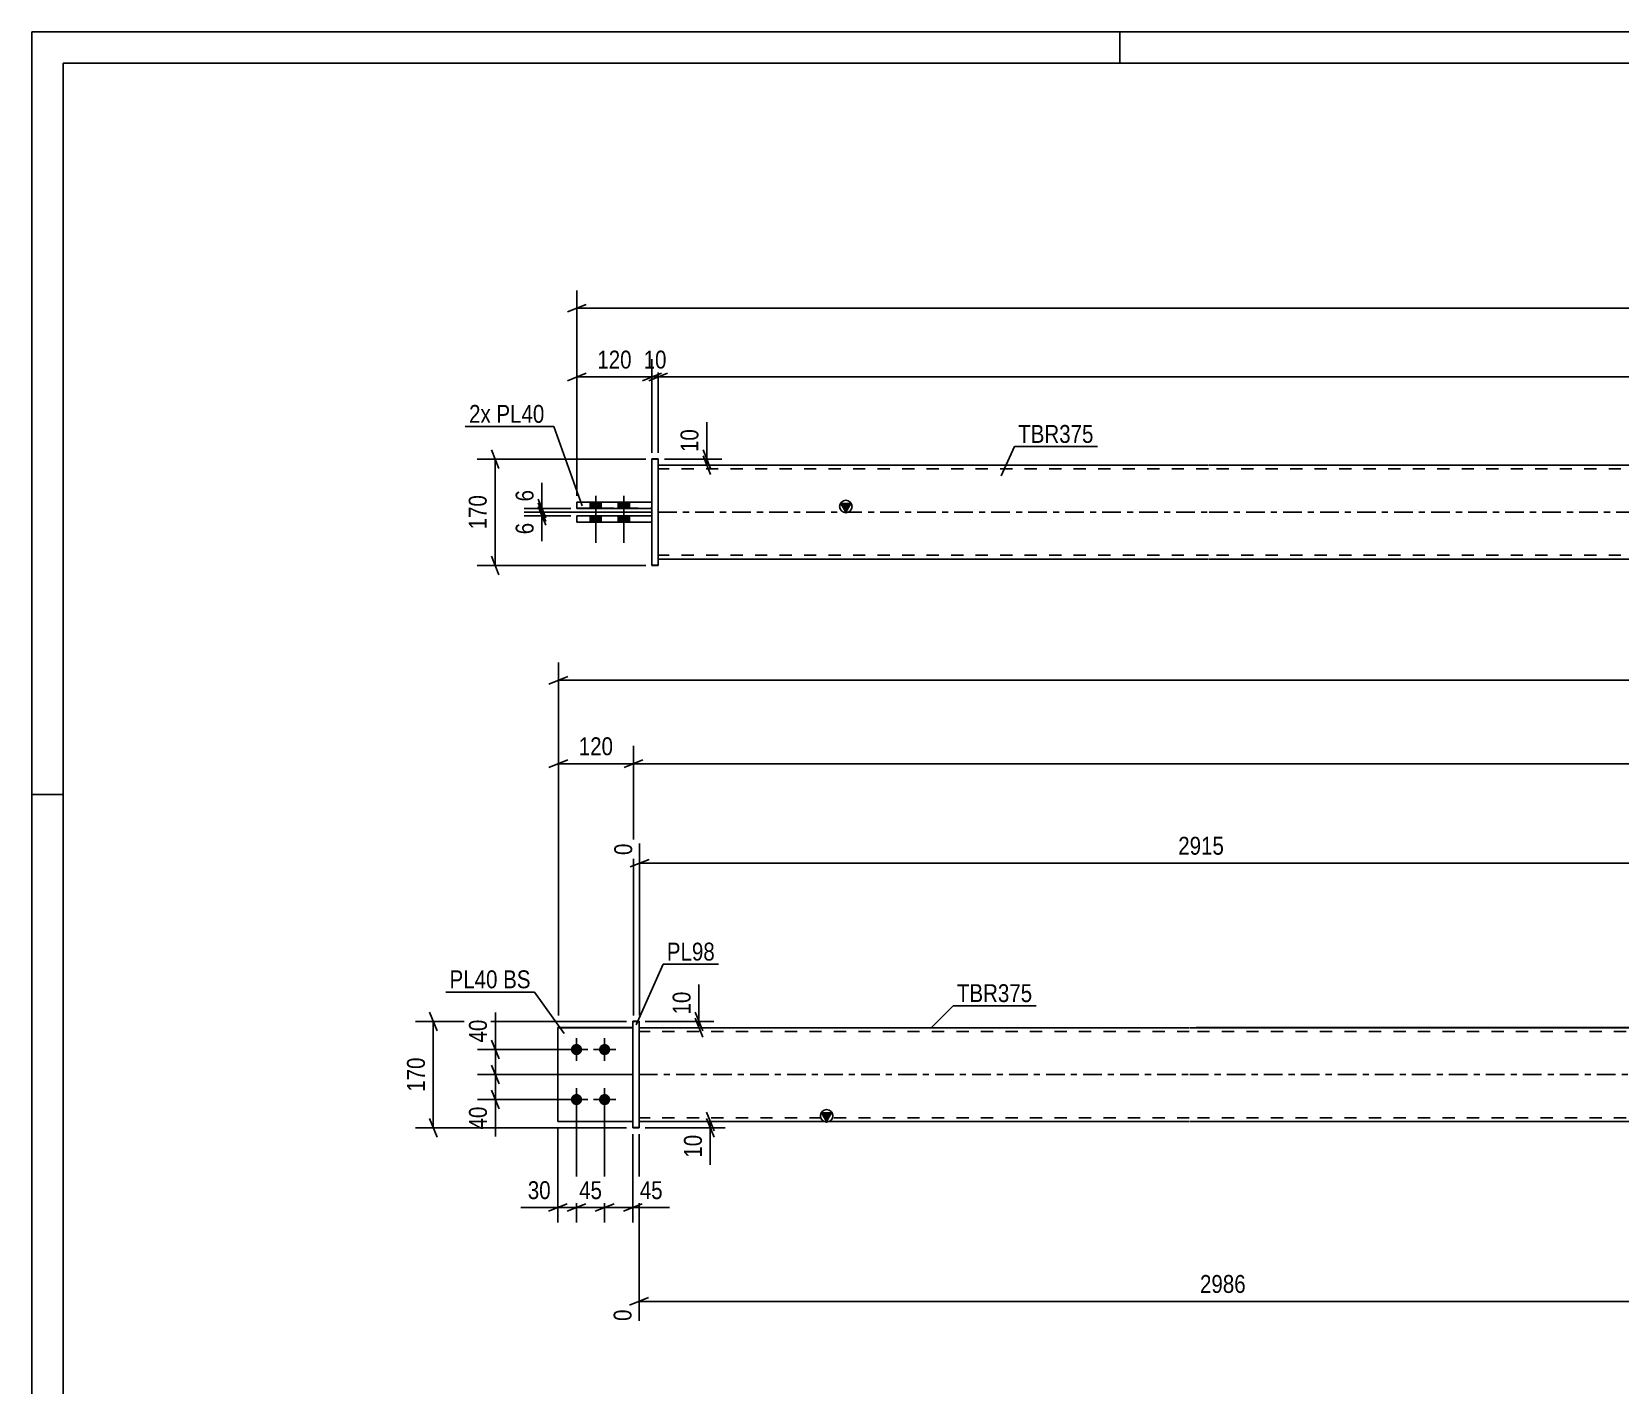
# Model space of a CAD drawing. Header units: millimetres. Extents: x 0 to 594, y 0 to 420.
# Drawn here: x 0 to 254, y 203.5 to 420 of the extents above; entities that cross this region are included whole.
import ezdxf

# ---------------------------------------------------------------- set-up
doc = ezdxf.new("R2010")
doc.units = ezdxf.units.MM
doc.linetypes.add('DXK_LINE_DOT2', pattern=[3.9198, 1.9599, -1.9599])
doc.linetypes.add('DXK_LINE_DOT3', pattern=[5.9187, 2.979, -0.9799, 0.9799, -0.9799])
doc.styles.add('Arial Narrow', font='ARIALN.TTF', dxfattribs={"height": 0.2})

# ---------------------------------------------------------------- blocks, each defined once
blk = doc.blocks.new('Unknown-580570462-1163')
at = {"color": 5, "linetype": 'Continuous'}
for p, q in [((594, 420), (0, 420)), ((0, 420), (0, 0)), ((174, 415), (174, 420)), ((589, 415), (5, 415)), ((5, 415), (5, 5)), ((5, 298), (0, 298))]:
    blk.add_line(p, q, dxfattribs=at)
blk = doc.blocks.new('Part-580570462-2010 - 1977')
at = {"color": 2, "linetype": 'Continuous'}
for p, q in [((84.12, 260.74), (84.12, 260.73)), ((84.12, 260.74), (96.12, 260.74)), ((96.12, 260.74), (84.12, 260.74))]:
    blk.add_line(p, q, dxfattribs=at)
at = {"color": 7, "linetype": 'DXK_LINE_DOT2'}
for p, q in [((84.12, 260.74), (84.12, 245.74)), ((96.12, 245.74), (96.12, 260.74)), ((84.12, 245.74), (84.12, 245.74)), ((84.12, 245.74), (96.12, 245.74)), ((84.12, 245.74), (96.12, 245.74)), ((96.12, 245.74), (96.12, 245.74))]:
    blk.add_line(p, q, dxfattribs=at)
blk = doc.blocks.new('Part-580570462-2005 - 1977')
at = {"color": 2, "linetype": 'Continuous'}
for p, q in [((84.12, 245.73), (84.12, 260.73)), ((84.12, 260.73), (96.12, 260.73)), ((96.12, 260.73), (84.12, 260.73)), ((84.12, 245.73), (96.12, 245.73))]:
    blk.add_line(p, q, dxfattribs=at)
at = {"color": 7, "linetype": 'DXK_LINE_DOT2'}
for p, q in [((84.12, 260.73), (84.12, 260.73)), ((84.12, 260.73), (84.12, 260.73)), ((96.12, 245.73), (96.12, 260.73)), ((84.12, 245.73), (84.12, 245.73)), ((84.12, 245.73), (96.12, 245.73)), ((96.12, 245.73), (96.12, 245.73))]:
    blk.add_line(p, q, dxfattribs=at)
blk = doc.blocks.new('Part-580570462-1989 - 1977')
at = {"linetype": 'Continuous'}
blk.add_hatch(color=2, dxfattribs=at).paths.add_polyline_path([(127.12, 245.73), (126.32, 247.13), (127.92, 247.13)])
at = {"color": 2, "linetype": 'Continuous'}
for p, q in [((185.12, 260.73), (97.12, 260.73)), ((431.4, 260.73), (185.22, 260.73)), ((127.12, 245.73), (126.32, 247.13)), ((126.32, 247.13), (127.92, 247.13)), ((127.92, 247.13), (127.12, 245.73)), ((97.12, 245.73), (185.12, 245.73)), ((185.22, 245.73), (431.4, 245.73))]:
    blk.add_line(p, q, dxfattribs=at)
at = {"color": 7, "linetype": 'DXK_LINE_DOT2'}
for p, q in [((97.12, 260.73), (97.12, 245.73)), ((185.12, 260.13), (97.12, 260.13)), ((431.4, 260.13), (185.22, 260.13)), ((185.12, 246.33), (97.12, 246.33)), ((431.4, 246.33), (185.22, 246.33))]:
    blk.add_line(p, q, dxfattribs=at)
at = {"color": 7, "linetype": 'DXK_LINE_DOT3'}
for p, q in [((97.12, 253.23), (185.12, 253.23)), ((185.22, 253.23), (431.4, 253.23))]:
    blk.add_line(p, q, dxfattribs=at)
at = {"color": 2, "linetype": 'Continuous'}
blk.add_circle((127.12, 246.63), 1, dxfattribs=at)
blk = doc.blocks.new('Part-580570462-2013 - 1977')
at = {"color": 2, "linetype": 'Continuous'}
for p, q in [((96.12, 261.75), (97.12, 261.75)), ((96.12, 244.72), (96.12, 261.75)), ((96.12, 261.72), (97.12, 261.72)), ((97.12, 261.72), (97.12, 261.75)), ((97.12, 261.75), (97.12, 261.72)), ((97.12, 261.72), (97.12, 244.72)), ((96.12, 244.72), (97.12, 244.72))]:
    blk.add_line(p, q, dxfattribs=at)
at = {"color": 7, "linetype": 'DXK_LINE_DOT2'}
blk.add_line((96.12, 244.75), (97.12, 244.75), dxfattribs=at)
blk = doc.blocks.new('Bolt-580570462-2018 - 1977')
at = {"linetype": 'Continuous'}
for points in [[(87.12, 258.13), (87.3, 258.11), (87.48, 258.05), (87.64, 257.96), (87.78, 257.83), (87.9, 257.68), (87.97, 257.51), (88.01, 257.33), (88.01, 257.14), (87.97, 256.95), (87.9, 256.78), (87.78, 256.63), (87.64, 256.5), (87.48, 256.41), (87.3, 256.35), (87.12, 256.33), (86.93, 256.35), (86.75, 256.41), (86.59, 256.5), (86.45, 256.63), (86.34, 256.78), (86.26, 256.95), (86.22, 257.14), (86.22, 257.33), (86.26, 257.51), (86.34, 257.68), (86.45, 257.83), (86.59, 257.96), (86.75, 258.05), (86.93, 258.11)], [(91.62, 258.13), (91.8, 258.11), (91.98, 258.05), (92.14, 257.96), (92.28, 257.83), (92.4, 257.68), (92.47, 257.51), (92.51, 257.33), (92.51, 257.14), (92.47, 256.95), (92.4, 256.78), (92.28, 256.63), (92.14, 256.5), (91.98, 256.41), (91.8, 256.35), (91.62, 256.33), (91.43, 256.35), (91.25, 256.41), (91.09, 256.5), (90.95, 256.63), (90.84, 256.78), (90.76, 256.95), (90.72, 257.14), (90.72, 257.33), (90.76, 257.51), (90.84, 257.68), (90.95, 257.83), (91.09, 257.96), (91.25, 258.05), (91.43, 258.11)], [(87.12, 250.13), (87.3, 250.11), (87.48, 250.05), (87.64, 249.96), (87.78, 249.83), (87.9, 249.68), (87.97, 249.51), (88.01, 249.33), (88.01, 249.14), (87.97, 248.95), (87.9, 248.78), (87.78, 248.63), (87.64, 248.5), (87.48, 248.41), (87.3, 248.35), (87.12, 248.33), (86.93, 248.35), (86.75, 248.41), (86.59, 248.5), (86.45, 248.63), (86.34, 248.78), (86.26, 248.95), (86.22, 249.14), (86.22, 249.33), (86.26, 249.51), (86.34, 249.68), (86.45, 249.83), (86.59, 249.96), (86.75, 250.05), (86.93, 250.11)], [(91.62, 250.13), (91.8, 250.11), (91.98, 250.05), (92.14, 249.96), (92.28, 249.83), (92.4, 249.68), (92.47, 249.51), (92.51, 249.33), (92.51, 249.14), (92.47, 248.95), (92.4, 248.78), (92.28, 248.63), (92.14, 248.5), (91.98, 248.41), (91.8, 248.35), (91.62, 248.33), (91.43, 248.35), (91.25, 248.41), (91.09, 248.5), (90.95, 248.63), (90.84, 248.78), (90.76, 248.95), (90.72, 249.14), (90.72, 249.33), (90.76, 249.51), (90.84, 249.68), (90.95, 249.83), (91.09, 249.96), (91.25, 250.05), (91.43, 250.11)]]:
    blk.add_hatch(color=1, dxfattribs=at).paths.add_polyline_path(points)
at = {"color": 1, "linetype": 'Continuous'}
for p, q in [((88.92, 257.23), (85.32, 257.23)), ((87.12, 255.43), (87.12, 259.03)), ((93.42, 257.23), (89.82, 257.23)), ((91.62, 255.43), (91.62, 259.03)), ((88.92, 249.23), (85.32, 249.23)), ((87.12, 247.43), (87.12, 251.03)), ((93.42, 249.23), (89.82, 249.23)), ((91.62, 247.43), (91.62, 251.03))]:
    blk.add_line(p, q, dxfattribs=at)
blk = doc.blocks.new('Part-580570462-1443 - 1403')
at = {"linetype": 'Continuous'}
blk.add_hatch(color=2, dxfattribs=at).paths.add_polyline_path([(130.19, 343.18), (129.39, 344.58), (130.99, 344.58)])
at = {"color": 2, "linetype": 'Continuous'}
for p, q in [((188.19, 350.68), (100.19, 350.68)), ((434.48, 350.68), (188.29, 350.68)), ((130.19, 343.18), (129.39, 344.58)), ((129.39, 344.58), (130.99, 344.58)), ((130.99, 344.58), (130.19, 343.18)), ((188.19, 335.68), (100.19, 335.68)), ((434.48, 335.68), (188.29, 335.68))]:
    blk.add_line(p, q, dxfattribs=at)
at = {"color": 7, "linetype": 'DXK_LINE_DOT2'}
for p, q in [((100.19, 335.68), (100.19, 350.68)), ((188.19, 350.08), (100.19, 350.08)), ((434.48, 350.08), (188.29, 350.08)), ((188.19, 336.28), (100.19, 336.28)), ((434.48, 336.28), (188.29, 336.28))]:
    blk.add_line(p, q, dxfattribs=at)
at = {"color": 7, "linetype": 'DXK_LINE_DOT3'}
for p, q in [((100.19, 343.18), (188.19, 343.18)), ((188.29, 343.18), (434.48, 343.18))]:
    blk.add_line(p, q, dxfattribs=at)
at = {"color": 2, "linetype": 'Continuous'}
blk.add_circle((130.19, 344.08), 1, dxfattribs=at)
blk = doc.blocks.new('Part-580570462-1475 - 1403')
at = {"color": 2, "linetype": 'Continuous'}
for p, q in [((87.19, 341.56), (87.19, 342.59)), ((87.19, 342.59), (99.19, 342.59)), ((99.19, 342.56), (87.19, 342.56)), ((99.19, 341.56), (87.19, 341.56))]:
    blk.add_line(p, q, dxfattribs=at)
at = {"color": 7, "linetype": 'DXK_LINE_DOT2'}
for p, q in [((87.19, 341.59), (99.19, 341.59)), ((99.19, 342.59), (99.19, 341.56))]:
    blk.add_line(p, q, dxfattribs=at)
blk = doc.blocks.new('Part-580570462-1490 - 1403')
at = {"color": 2, "linetype": 'Continuous'}
for p, q in [((87.19, 344.76), (87.19, 344.79)), ((87.19, 344.79), (87.19, 343.76)), ((87.19, 344.79), (99.19, 344.79)), ((99.19, 344.76), (87.19, 344.76)), ((99.19, 343.76), (87.19, 343.76))]:
    blk.add_line(p, q, dxfattribs=at)
at = {"color": 7, "linetype": 'DXK_LINE_DOT2'}
for p, q in [((87.19, 343.79), (99.19, 343.79)), ((99.19, 344.79), (99.19, 343.76))]:
    blk.add_line(p, q, dxfattribs=at)
blk = doc.blocks.new('Part-580570462-1505 - 1403')
at = {"color": 2, "linetype": 'Continuous'}
for p, q in [((99.19, 351.7), (100.19, 351.7)), ((99.19, 351.7), (99.19, 334.66)), ((99.19, 351.66), (100.19, 351.66)), ((100.19, 351.66), (100.19, 351.7)), ((100.19, 351.7), (100.19, 334.66)), ((100.19, 334.66), (99.19, 334.66))]:
    blk.add_line(p, q, dxfattribs=at)
at = {"color": 7, "linetype": 'DXK_LINE_DOT2'}
for p, q in [((99.19, 334.7), (100.19, 334.7)), ((99.19, 334.66), (99.19, 334.7))]:
    blk.add_line(p, q, dxfattribs=at)
blk = doc.blocks.new('Bolt-580570462-1522 - 1403')
at = {"linetype": 'Continuous'}
for points in [[(89.29, 343.79), (91.09, 343.79), (91.09, 344.79), (89.29, 344.79)], [(89.29, 343.77), (91.09, 343.77), (91.09, 344.77), (89.29, 344.77)], [(93.79, 343.79), (95.59, 343.79), (95.59, 344.79), (93.79, 344.79)], [(93.79, 343.77), (95.59, 343.77), (95.59, 344.77), (93.79, 344.77)], [(89.29, 341.59), (91.09, 341.59), (91.09, 342.59), (89.29, 342.59)], [(89.29, 341.57), (91.09, 341.57), (91.09, 342.57), (89.29, 342.57)], [(93.79, 341.59), (95.59, 341.59), (95.59, 342.59), (93.79, 342.59)], [(93.79, 341.57), (95.59, 341.57), (95.59, 342.57), (93.79, 342.57)]]:
    blk.add_hatch(color=1, dxfattribs=at).paths.add_polyline_path(points)
at = {"color": 1, "linetype": 'Continuous'}
for p, q in [((90.19, 345.79), (90.19, 338.29)), ((90.19, 345.77), (90.19, 338.27)), ((94.69, 345.79), (94.69, 338.29)), ((94.69, 345.77), (94.69, 338.27)), ((89.29, 344.79), (89.29, 343.79)), ((89.29, 344.77), (89.29, 343.77)), ((91.09, 344.79), (91.09, 343.79)), ((91.09, 344.77), (91.09, 343.77)), ((93.79, 344.79), (93.79, 343.79)), ((93.79, 344.77), (93.79, 343.77)), ((95.59, 344.79), (95.59, 343.79)), ((95.59, 344.77), (95.59, 343.77)), ((89.29, 342.59), (89.29, 341.59)), ((89.29, 342.57), (89.29, 341.57)), ((91.09, 342.59), (91.09, 341.59)), ((91.09, 342.57), (91.09, 341.57)), ((93.79, 342.59), (93.79, 341.59)), ((93.79, 342.57), (93.79, 341.57)), ((95.59, 342.59), (95.59, 341.59)), ((95.59, 342.57), (95.59, 341.57))]:
    blk.add_line(p, q, dxfattribs=at)
blk = doc.blocks.new('StraightDimension-580570462-5696 - 1977')
at = {"color": 7, "linetype": 'Continuous'}
for p, q in [((96.22, 262.65), (96.22, 305.8)), ((97.72, 303.55), (94.72, 302.35)), ((96.22, 302.95), (519.5, 302.95))]:
    blk.add_line(p, q, dxfattribs=at)
blk = doc.blocks.new('StraightDimension-580570462-5130 - 1977')
at = {"color": 7, "linetype": 'Continuous'}
for p, q in [((87.12, 248.23), (87.12, 229.56)), ((84.12, 244.73), (84.12, 229.56)), ((82.62, 231.36), (85.62, 232.56)), ((84.12, 231.96), (87.12, 231.96)), ((88.62, 232.56), (85.62, 231.36))]:
    blk.add_line(p, q, dxfattribs=at)
at = {"color": 0}
blk.add_wipeout([(83.59, 232.71), (83.59, 236.91), (78.73, 236.91), (78.73, 232.71)], dxfattribs=at)
at = {"color": 7, "linetype": 'Continuous'}
blk.add_line((84.12, 231.96), (78.21, 231.96), dxfattribs=at)
blk.add_line((84.12, 231.96), (78.21, 231.96), dxfattribs=at)
at = {"color": 3, "style": 'Arial Narrow'}
blk.add_text('30', height=2.863, dxfattribs=at).set_placement((79.33, 233.31))
blk = doc.blocks.new('StraightDimension-580570462-4879 - 1977')
at = {"color": 7, "linetype": 'Continuous'}
for p, q in [((266.32, 274.99), (265.12, 277.99)), ((282.34, 276.49), (262.87, 276.49)), ((265.72, 260.75), (265.72, 276.49)), ((265.12, 262.25), (266.32, 259.25)), ((186.2, 260.75), (268.12, 260.75))]:
    blk.add_line(p, q, dxfattribs=at)
at = {"color": 0}
blk.add_wipeout([(264.97, 271.96), (260.77, 271.96), (260.77, 265.28), (264.97, 265.28)], dxfattribs=at)
at = {"color": 3, "style": 'Arial Narrow'}
blk.add_text('157', height=2.863, rotation=90.0002, dxfattribs=at).set_placement((264.37, 265.88))
blk = doc.blocks.new('StraightDimension-580570462-5714 - 1977')
at = {"color": 7, "linetype": 'Continuous'}
for p, q in [((84.22, 262.65), (84.22, 319.14)), ((85.72, 316.89), (82.72, 315.69)), ((84.22, 316.29), (532.5, 316.29))]:
    blk.add_line(p, q, dxfattribs=at)
blk = doc.blocks.new('StraightDimension-580570462-5527 - 1977')
at = {"color": 7, "linetype": 'Continuous'}
for p, q in [((283.87, 244.73), (283.87, 208.35)), ((97.12, 243.72), (97.12, 213.83)), ((98.62, 217.56), (95.62, 216.36)), ((97.12, 216.96), (283.87, 216.96)), ((282.37, 216.36), (285.37, 217.56))]:
    blk.add_line(p, q, dxfattribs=at)
at = {"color": 0}
blk.add_wipeout([(194.75, 217.71), (194.75, 221.91), (186.24, 221.91), (186.24, 217.71)], dxfattribs=at)
at = {"color": 0, "linetype": 'Continuous'}
for points in [[(96.52, 216.26), (92.32, 216.26), (92.32, 213.23), (96.52, 213.23)], [(283.27, 216.26), (279.07, 216.26), (279.07, 207.75), (283.27, 207.75)]]:
    blk.add_wipeout(points, dxfattribs=at)
at = {"color": 3, "style": 'Arial Narrow'}
blk.add_text('2986', height=2.863, dxfattribs=at).set_placement((186.84, 218.31))
at = {"color": 3, "linetype": 'Continuous', "style": 'Arial Narrow'}
for s, height, p in [('0', 2.86, (95.92, 213.83)), ('2986', 2.863, (282.67, 208.35))]:
    blk.add_text(s, height=height, rotation=90.0002, dxfattribs=at).set_placement(p)
blk = doc.blocks.new('StraightDimension-580570462-5128 - 1977')
at = {"color": 7, "linetype": 'Continuous'}
for p, q in [((91.62, 248.23), (91.62, 229.56)), ((96.12, 243.72), (96.12, 229.56)), ((90.12, 231.36), (93.12, 232.56)), ((91.62, 231.96), (96.12, 231.96)), ((97.62, 232.56), (94.62, 231.36))]:
    blk.add_line(p, q, dxfattribs=at)
at = {"color": 0}
blk.add_wipeout([(101.5, 232.71), (101.5, 236.91), (96.64, 236.91), (96.64, 232.71)], dxfattribs=at)
at = {"color": 7, "linetype": 'Continuous'}
blk.add_line((96.12, 231.96), (102.02, 231.96), dxfattribs=at)
blk.add_line((96.12, 231.96), (102.02, 231.96), dxfattribs=at)
at = {"color": 3, "style": 'Arial Narrow'}
blk.add_text('45', height=2.863, dxfattribs=at).set_placement((97.24, 233.31))
blk = doc.blocks.new('StraightDimension-580570462-9124 - 1977')
at = {"color": 7, "linetype": 'Continuous'}
for p, q in [((73.54, 254.75), (74.74, 251.75)), ((96.12, 253.25), (71.29, 253.25)), ((74.14, 249.23), (74.14, 253.25)), ((86.12, 249.23), (71.29, 249.23)), ((74.74, 247.73), (73.54, 250.73))]:
    blk.add_line(p, q, dxfattribs=at)
at = {"color": 0}
blk.add_wipeout([(73.39, 248.71), (69.19, 248.71), (69.19, 243.85), (73.39, 243.85)], dxfattribs=at)
at = {"color": 7, "linetype": 'Continuous'}
blk.add_line((74.14, 249.23), (74.14, 243.33), dxfattribs=at)
blk.add_line((74.14, 249.23), (74.14, 243.33), dxfattribs=at)
at = {"color": 3, "style": 'Arial Narrow'}
blk.add_text('40', height=2.863, rotation=90.0002, dxfattribs=at).set_placement((72.79, 244.45))
blk = doc.blocks.new('StraightDimension-580570462-5129 - 1977')
at = {"color": 7, "linetype": 'Continuous'}
for p, q in [((87.12, 248.23), (87.12, 229.56)), ((91.62, 248.23), (91.62, 229.56)), ((85.62, 231.36), (88.62, 232.56)), ((87.12, 231.96), (91.62, 231.96)), ((93.12, 232.56), (90.12, 231.36))]:
    blk.add_line(p, q, dxfattribs=at)
at = {"color": 0}
blk.add_wipeout([(91.79, 232.71), (91.79, 236.91), (86.94, 236.91), (86.94, 232.71)], dxfattribs=at)
at = {"color": 3, "style": 'Arial Narrow'}
blk.add_text('45', height=2.863, dxfattribs=at).set_placement((87.54, 233.31))
blk = doc.blocks.new('StraightDimension-580570462-5697 - 1977')
at = {"color": 7, "linetype": 'Continuous'}
for p, q in [((84.22, 262.65), (84.22, 305.8)), ((96.22, 262.65), (96.22, 305.8)), ((82.72, 302.35), (85.72, 303.55)), ((84.22, 302.95), (96.22, 302.95)), ((97.72, 303.55), (94.72, 302.35))]:
    blk.add_line(p, q, dxfattribs=at)
at = {"color": 0}
blk.add_wipeout([(93.56, 303.7), (93.56, 307.9), (86.88, 307.9), (86.88, 303.7)], dxfattribs=at)
at = {"color": 3, "style": 'Arial Narrow'}
blk.add_text('120', height=2.863, dxfattribs=at).set_placement((87.48, 304.3))
blk = doc.blocks.new('StraightDimension-580570462-8158 - 1977')
at = {"color": 7, "linetype": 'Continuous'}
for p, q in [((98.12, 261.72), (109.11, 261.72)), ((106.11, 263.22), (107.31, 260.22)), ((107.31, 259.23), (106.11, 262.23)), ((106.71, 260.73), (106.71, 261.72)), ((98.12, 260.73), (109.11, 260.73))]:
    blk.add_line(p, q, dxfattribs=at)
at = {"color": 0}
blk.add_wipeout([(105.96, 267.1), (101.76, 267.1), (101.76, 262.24), (105.96, 262.24)], dxfattribs=at)
at = {"color": 7, "linetype": 'Continuous'}
blk.add_line((106.71, 261.72), (106.71, 267.62), dxfattribs=at)
blk.add_line((106.71, 261.72), (106.71, 267.62), dxfattribs=at)
at = {"color": 3, "style": 'Arial Narrow'}
blk.add_text('10', height=2.863, rotation=90.0002, dxfattribs=at).set_placement((105.36, 262.84))
blk = doc.blocks.new('StraightDimension-580570462-8167 - 1977')
at = {"color": 7, "linetype": 'Continuous'}
for p, q in [((107.92, 247.23), (109.12, 244.23)), ((98.12, 245.73), (110.92, 245.73)), ((98.12, 244.72), (110.92, 244.72)), ((109.12, 243.22), (107.92, 246.22)), ((108.52, 244.72), (108.52, 245.73))]:
    blk.add_line(p, q, dxfattribs=at)
at = {"color": 0}
blk.add_wipeout([(107.77, 244.19), (103.57, 244.19), (103.57, 239.34), (107.77, 239.34)], dxfattribs=at)
at = {"color": 7, "linetype": 'Continuous'}
blk.add_line((108.52, 244.72), (108.52, 238.81), dxfattribs=at)
blk.add_line((108.52, 244.72), (108.52, 238.81), dxfattribs=at)
at = {"color": 3, "style": 'Arial Narrow'}
blk.add_text('10', height=2.863, rotation=90.0002, dxfattribs=at).set_placement((107.17, 239.94))
blk = doc.blocks.new('StraightDimension-580570462-8919 - 1977')
at = {"color": 7, "linetype": 'Continuous'}
for p, q in [((276.81, 261.73), (276.81, 295.65)), ((97.22, 262.65), (97.22, 290.17)), ((98.72, 287.64), (95.72, 286.44)), ((275.31, 286.44), (278.31, 287.64)), ((97.22, 287.04), (276.81, 287.04))]:
    blk.add_line(p, q, dxfattribs=at)
at = {"color": 0, "linetype": 'Continuous'}
for points in [[(276.21, 296.25), (272.01, 296.25), (272.01, 287.74), (276.21, 287.74)], [(96.62, 290.77), (92.42, 290.77), (92.42, 287.74), (96.62, 287.74)]]:
    blk.add_wipeout(points, dxfattribs=at)
at = {"color": 0}
blk.add_wipeout([(191.27, 287.79), (191.27, 291.99), (182.76, 291.99), (182.76, 287.79)], dxfattribs=at)
at = {"color": 3, "linetype": 'Continuous', "style": 'Arial Narrow'}
for s, height, p in [('2915', 2.863, (275.61, 288.34)), ('0', 2.86, (96.02, 288.34))]:
    blk.add_text(s, height=height, rotation=90.0002, dxfattribs=at).set_placement(p)
at = {"color": 3, "style": 'Arial Narrow'}
blk.add_text('2915', height=2.863, dxfattribs=at).set_placement((183.36, 288.39))
blk = doc.blocks.new('StraightDimension-580570462-9075 - 1977')
at = {"color": 7, "linetype": 'Continuous'}
for p, q in [((95.12, 261.72), (61.37, 261.72)), ((64.82, 260.22), (63.62, 263.22)), ((64.22, 244.72), (64.22, 261.72)), ((95.12, 244.72), (61.37, 244.72)), ((63.62, 246.22), (64.82, 243.22))]:
    blk.add_line(p, q, dxfattribs=at)
at = {"color": 0}
blk.add_wipeout([(63.47, 256.56), (59.27, 256.56), (59.27, 249.88), (63.47, 249.88)], dxfattribs=at)
at = {"color": 3, "style": 'Arial Narrow'}
blk.add_text('170', height=2.863, rotation=90.0002, dxfattribs=at).set_placement((62.87, 250.48))
blk = doc.blocks.new('StraightDimension-580570462-9123 - 1977')
at = {"color": 7, "linetype": 'Continuous'}
for p, q in [((86.12, 257.23), (71.29, 257.23)), ((73.54, 258.73), (74.74, 255.73)), ((74.14, 253.25), (74.14, 257.23)), ((74.74, 251.75), (73.54, 254.75)), ((96.12, 253.25), (71.29, 253.25))]:
    blk.add_line(p, q, dxfattribs=at)
at = {"color": 0}
blk.add_wipeout([(73.39, 262.62), (69.19, 262.62), (69.19, 257.76), (73.39, 257.76)], dxfattribs=at)
at = {"color": 7, "linetype": 'Continuous'}
blk.add_line((74.14, 257.23), (74.14, 263.14), dxfattribs=at)
blk.add_line((74.14, 257.23), (74.14, 263.14), dxfattribs=at)
at = {"color": 3, "style": 'Arial Narrow'}
blk.add_text('40', height=2.863, rotation=90.0002, dxfattribs=at).set_placement((72.79, 258.36))
blk = doc.blocks.new('StraightDimension-580570462-6078 - 1403')
at = {"color": 7, "linetype": 'Continuous'}
for p, q in [((100.19, 352.66), (100.19, 367.64)), ((101.69, 365.39), (98.69, 364.19)), ((100.19, 364.79), (522.58, 364.79))]:
    blk.add_line(p, q, dxfattribs=at)
blk = doc.blocks.new('StraightDimension-580570462-6079 - 1403')
at = {"color": 7, "linetype": 'Continuous'}
for p, q in [((99.19, 352.66), (99.19, 367.64)), ((100.19, 352.66), (100.19, 367.64)), ((97.69, 364.19), (100.69, 365.39)), ((101.69, 365.39), (98.69, 364.19)), ((99.19, 364.79), (100.19, 364.79))]:
    blk.add_line(p, q, dxfattribs=at)
at = {"color": 0}
blk.add_wipeout([(102.12, 365.54), (102.12, 369.74), (97.26, 369.74), (97.26, 365.54)], dxfattribs=at)
at = {"color": 3, "style": 'Arial Narrow'}
blk.add_text('10', height=2.863, dxfattribs=at).set_placement((97.86, 366.14))
blk = doc.blocks.new('StraightDimension-580570462-5985 - 1403')
at = {"color": 7, "linetype": 'Continuous'}
for p, q in [((86.19, 343.76), (78.75, 343.76)), ((99.19, 343.18), (78.75, 343.18)), ((81, 345.26), (82.2, 342.26)), ((82.2, 341.68), (81, 344.68)), ((81.6, 343.18), (81.6, 343.76))]:
    blk.add_line(p, q, dxfattribs=at)
at = {"color": 0}
blk.add_wipeout([(80.85, 347.32), (76.65, 347.32), (76.65, 344.29), (80.85, 344.29)], dxfattribs=at)
at = {"color": 7, "linetype": 'Continuous'}
blk.add_line((81.6, 343.76), (81.6, 347.84), dxfattribs=at)
blk.add_line((81.6, 343.76), (81.6, 347.84), dxfattribs=at)
at = {"color": 3, "style": 'Arial Narrow'}
blk.add_text('6', height=2.86, rotation=90.0002, dxfattribs=at).set_placement((80.25, 344.89))
blk = doc.blocks.new('StraightDimension-580570462-5986 - 1403')
at = {"color": 7, "linetype": 'Continuous'}
for p, q in [((99.19, 343.18), (78.75, 343.18)), ((81, 344.68), (82.2, 341.68)), ((82.2, 341.09), (81, 344.09)), ((81.6, 342.59), (81.6, 343.18)), ((86.19, 342.59), (78.75, 342.59))]:
    blk.add_line(p, q, dxfattribs=at)
at = {"color": 0}
blk.add_wipeout([(80.85, 342.07), (76.65, 342.07), (76.65, 339.04), (80.85, 339.04)], dxfattribs=at)
at = {"color": 7, "linetype": 'Continuous'}
blk.add_line((81.6, 342.59), (81.6, 338.52), dxfattribs=at)
blk.add_line((81.6, 342.59), (81.6, 338.52), dxfattribs=at)
at = {"color": 3, "style": 'Arial Narrow'}
blk.add_text('6', height=2.86, rotation=90.0002, dxfattribs=at).set_placement((80.25, 339.64))
blk = doc.blocks.new('StraightDimension-580570462-6020 - 1403')
at = {"color": 7, "linetype": 'Continuous'}
for p, q in [((74.7, 350.16), (73.5, 353.16)), ((98.19, 351.66), (71.25, 351.66)), ((74.1, 334.66), (74.1, 351.66)), ((73.5, 336.16), (74.7, 333.16)), ((98.19, 334.66), (71.25, 334.66))]:
    blk.add_line(p, q, dxfattribs=at)
at = {"color": 0}
blk.add_wipeout([(73.35, 346.5), (69.15, 346.5), (69.15, 339.82), (73.35, 339.82)], dxfattribs=at)
at = {"color": 3, "style": 'Arial Narrow'}
blk.add_text('170', height=2.863, rotation=90.0002, dxfattribs=at).set_placement((72.75, 340.42))
blk = doc.blocks.new('StraightDimension-580570462-6080 - 1403')
at = {"color": 7, "linetype": 'Continuous'}
for p, q in [((87.19, 345.79), (87.19, 367.64)), ((99.19, 352.66), (99.19, 367.64)), ((85.69, 364.19), (88.69, 365.39)), ((87.19, 364.79), (99.19, 364.79)), ((100.69, 365.39), (97.69, 364.19))]:
    blk.add_line(p, q, dxfattribs=at)
at = {"color": 0}
blk.add_wipeout([(96.53, 365.54), (96.53, 369.74), (89.85, 369.74), (89.85, 365.54)], dxfattribs=at)
at = {"color": 3, "style": 'Arial Narrow'}
blk.add_text('120', height=2.863, dxfattribs=at).set_placement((90.45, 366.14))
blk = doc.blocks.new('StraightDimension-580570462-6127 - 1403')
at = {"color": 7, "linetype": 'Continuous'}
for p, q in [((87.19, 345.79), (87.19, 378.64)), ((88.69, 376.39), (85.69, 375.19)), ((87.19, 375.79), (535.58, 375.79))]:
    blk.add_line(p, q, dxfattribs=at)
blk = doc.blocks.new('StraightDimension-580570462-8147 - 1403')
at = {"color": 7, "linetype": 'Continuous'}
for p, q in [((107.37, 353.16), (108.57, 350.16)), ((101.19, 351.66), (110.37, 351.66)), ((101.19, 350.68), (110.37, 350.68)), ((108.57, 349.18), (107.37, 352.18)), ((107.97, 350.68), (107.97, 351.66))]:
    blk.add_line(p, q, dxfattribs=at)
at = {"color": 0}
blk.add_wipeout([(107.22, 357.04), (103.02, 357.04), (103.02, 352.19), (107.22, 352.19)], dxfattribs=at)
at = {"color": 7, "linetype": 'Continuous'}
blk.add_line((107.97, 351.66), (107.97, 357.57), dxfattribs=at)
blk.add_line((107.97, 351.66), (107.97, 357.57), dxfattribs=at)
at = {"color": 3, "style": 'Arial Narrow'}
blk.add_text('10', height=2.863, rotation=90.0002, dxfattribs=at).set_placement((106.62, 352.79))
blk = doc.blocks.new('Mark-580570462-4802 - 1977')
at = {"color": 0}
blk.add_wipeout([(109.25, 271.46), (109.25, 274.46), (101.57, 274.46), (101.57, 271.46)], dxfattribs=at)
blk.add_wipeout([(109.25, 271.46), (109.25, 274.46), (101.57, 274.46), (101.57, 271.46)], dxfattribs=at)
at = {"color": 30, "linetype": 'Continuous'}
for p, q in [((96.65, 261.2), (100.97, 270.86)), ((100.97, 270.86), (109.85, 270.86))]:
    blk.add_line(p, q, dxfattribs=at)
at = {"color": 3, "style": 'Arial Narrow'}
blk.add_text('PL98', height=2.863, dxfattribs=at).set_placement((101.57, 271.46))
blk = doc.blocks.new('MarkSet-580570462-4794 - 1977')
at = {"color": 0}
blk.add_wipeout([(74.49, 267.03), (74.49, 270.03), (66.82, 270.03), (66.82, 267.03)], dxfattribs=at)
blk.add_wipeout([(74.49, 267.03), (74.49, 270.03), (66.82, 270.03), (66.82, 267.03)], dxfattribs=at)
blk.add_wipeout([(79.78, 267.03), (79.78, 270.03), (75.39, 270.03), (75.39, 267.03)], dxfattribs=at)
blk.add_wipeout([(79.78, 267.03), (79.78, 270.03), (75.39, 270.03), (75.39, 267.03)], dxfattribs=at)
at = {"color": 30, "linetype": 'Continuous'}
for p in [(66.22, 266.43), (85.15, 259.8)]:
    blk.add_line(p, (80.38, 266.43), dxfattribs=at)
at = {"color": 3, "style": 'Arial Narrow'}
for s, p in [('PL40', (66.82, 267.03)), ('BS', (75.39, 267.03))]:
    blk.add_text(s, height=2.863, dxfattribs=at).set_placement(p)
blk = doc.blocks.new('Mark-580570462-4799 - 1977')
at = {"color": 0}
blk.add_wipeout([(160.01, 264.82), (160.01, 267.82), (147.96, 267.82), (147.96, 264.82)], dxfattribs=at)
blk.add_wipeout([(160.01, 264.82), (160.01, 267.82), (147.96, 267.82), (147.96, 264.82)], dxfattribs=at)
at = {"color": 30, "linetype": 'Continuous'}
for p, q in [((143.82, 260.69), (147.36, 264.22)), ((147.36, 264.22), (160.61, 264.22))]:
    blk.add_line(p, q, dxfattribs=at)
at = {"color": 3, "style": 'Arial Narrow'}
blk.add_text('TBR375', height=2.863, dxfattribs=at).set_placement((147.96, 264.82))
blk = doc.blocks.new('MarkSet-580570462-4846 - 1403')
at = {"color": 30, "linetype": 'Continuous'}
blk.add_line((88.04, 344.16), (83.48, 356.86), dxfattribs=at)
at = {"color": 0}
blk.add_wipeout([(73.41, 357.46), (73.41, 360.46), (69.94, 360.46), (69.94, 357.46)], dxfattribs=at)
blk.add_wipeout([(73.41, 357.46), (73.41, 360.46), (69.94, 360.46), (69.94, 357.46)], dxfattribs=at)
blk.add_wipeout([(81.98, 357.46), (81.98, 360.46), (74.31, 360.46), (74.31, 357.46)], dxfattribs=at)
blk.add_wipeout([(81.98, 357.46), (81.98, 360.46), (74.31, 360.46), (74.31, 357.46)], dxfattribs=at)
at = {"color": 30, "linetype": 'Continuous'}
blk.add_line((69.34, 356.86), (83.48, 356.86), dxfattribs=at)
at = {"color": 3, "style": 'Arial Narrow'}
for s, p in [('2x', (69.94, 357.46)), ('PL40', (74.31, 357.46))]:
    blk.add_text(s, height=2.863, dxfattribs=at).set_placement(p)
blk = doc.blocks.new('Mark-580570462-4852 - 1403')
at = {"color": 0}
blk.add_wipeout([(169.82, 354.25), (169.82, 357.25), (157.76, 357.25), (157.76, 354.25)], dxfattribs=at)
blk.add_wipeout([(169.82, 354.25), (169.82, 357.25), (157.76, 357.25), (157.76, 354.25)], dxfattribs=at)
at = {"color": 30, "linetype": 'Continuous'}
for p, q in [((155.06, 348.99), (157.16, 353.65)), ((157.16, 353.65), (170.42, 353.65))]:
    blk.add_line(p, q, dxfattribs=at)
at = {"color": 3, "style": 'Arial Narrow'}
blk.add_text('TBR375', height=2.863, dxfattribs=at).set_placement((157.76, 354.25))

msp = doc.modelspace()

# ---------------------------------------------------------------- block references
for name in ['Unknown-580570462-1163', 'Part-580570462-1505 - 1403', 'Part-580570462-1443 - 1403', 'Bolt-580570462-1522 - 1403', 'Part-580570462-1490 - 1403', 'Part-580570462-1475 - 1403', 'Part-580570462-2013 - 1977', 'Part-580570462-2010 - 1977', 'Part-580570462-2005 - 1977', 'Part-580570462-1989 - 1977', 'Bolt-580570462-2018 - 1977']:
    msp.add_blockref(name, (0, 0))

# ---------------------------------------------------------------- next in the draw order: block references
for name in ['StraightDimension-580570462-6078 - 1403', 'StraightDimension-580570462-5985 - 1403', 'StraightDimension-580570462-5696 - 1977', 'StraightDimension-580570462-5130 - 1977', 'StraightDimension-580570462-5527 - 1977']:
    msp.add_blockref(name, (0, 0))

# ---------------------------------------------------------------- next in the draw order: block references
for name in ['StraightDimension-580570462-6079 - 1403', 'StraightDimension-580570462-5986 - 1403', 'StraightDimension-580570462-4879 - 1977', 'StraightDimension-580570462-5128 - 1977']:
    msp.add_blockref(name, (0, 0))

# ---------------------------------------------------------------- next in the draw order: block references
for name in ['StraightDimension-580570462-6020 - 1403', 'StraightDimension-580570462-5714 - 1977', 'StraightDimension-580570462-9124 - 1977', 'StraightDimension-580570462-8167 - 1977']:
    msp.add_blockref(name, (0, 0))

# ---------------------------------------------------------------- next in the draw order: block references
for name in ['StraightDimension-580570462-6080 - 1403', 'StraightDimension-580570462-5697 - 1977', 'StraightDimension-580570462-5129 - 1977']:
    msp.add_blockref(name, (0, 0))

# ---------------------------------------------------------------- next in the draw order: block references
for name in ['StraightDimension-580570462-6127 - 1403', 'StraightDimension-580570462-8158 - 1977']:
    msp.add_blockref(name, (0, 0))

# ---------------------------------------------------------------- next in the draw order: block references
for name in ['MarkSet-580570462-4846 - 1403', 'StraightDimension-580570462-8147 - 1403', 'Mark-580570462-4852 - 1403', 'StraightDimension-580570462-8919 - 1977']:
    msp.add_blockref(name, (0, 0))

# ---------------------------------------------------------------- next in the draw order: block references
for name in ['Mark-580570462-4799 - 1977', 'StraightDimension-580570462-9075 - 1977']:
    msp.add_blockref(name, (0, 0))

# ---------------------------------------------------------------- next in the draw order: block references
msp.add_blockref('StraightDimension-580570462-9123 - 1977', (0, 0))

# ---------------------------------------------------------------- next in the draw order: block references
for name in ['Mark-580570462-4802 - 1977', 'MarkSet-580570462-4794 - 1977']:
    msp.add_blockref(name, (0, 0))

doc.saveas('drawing.dxf')
